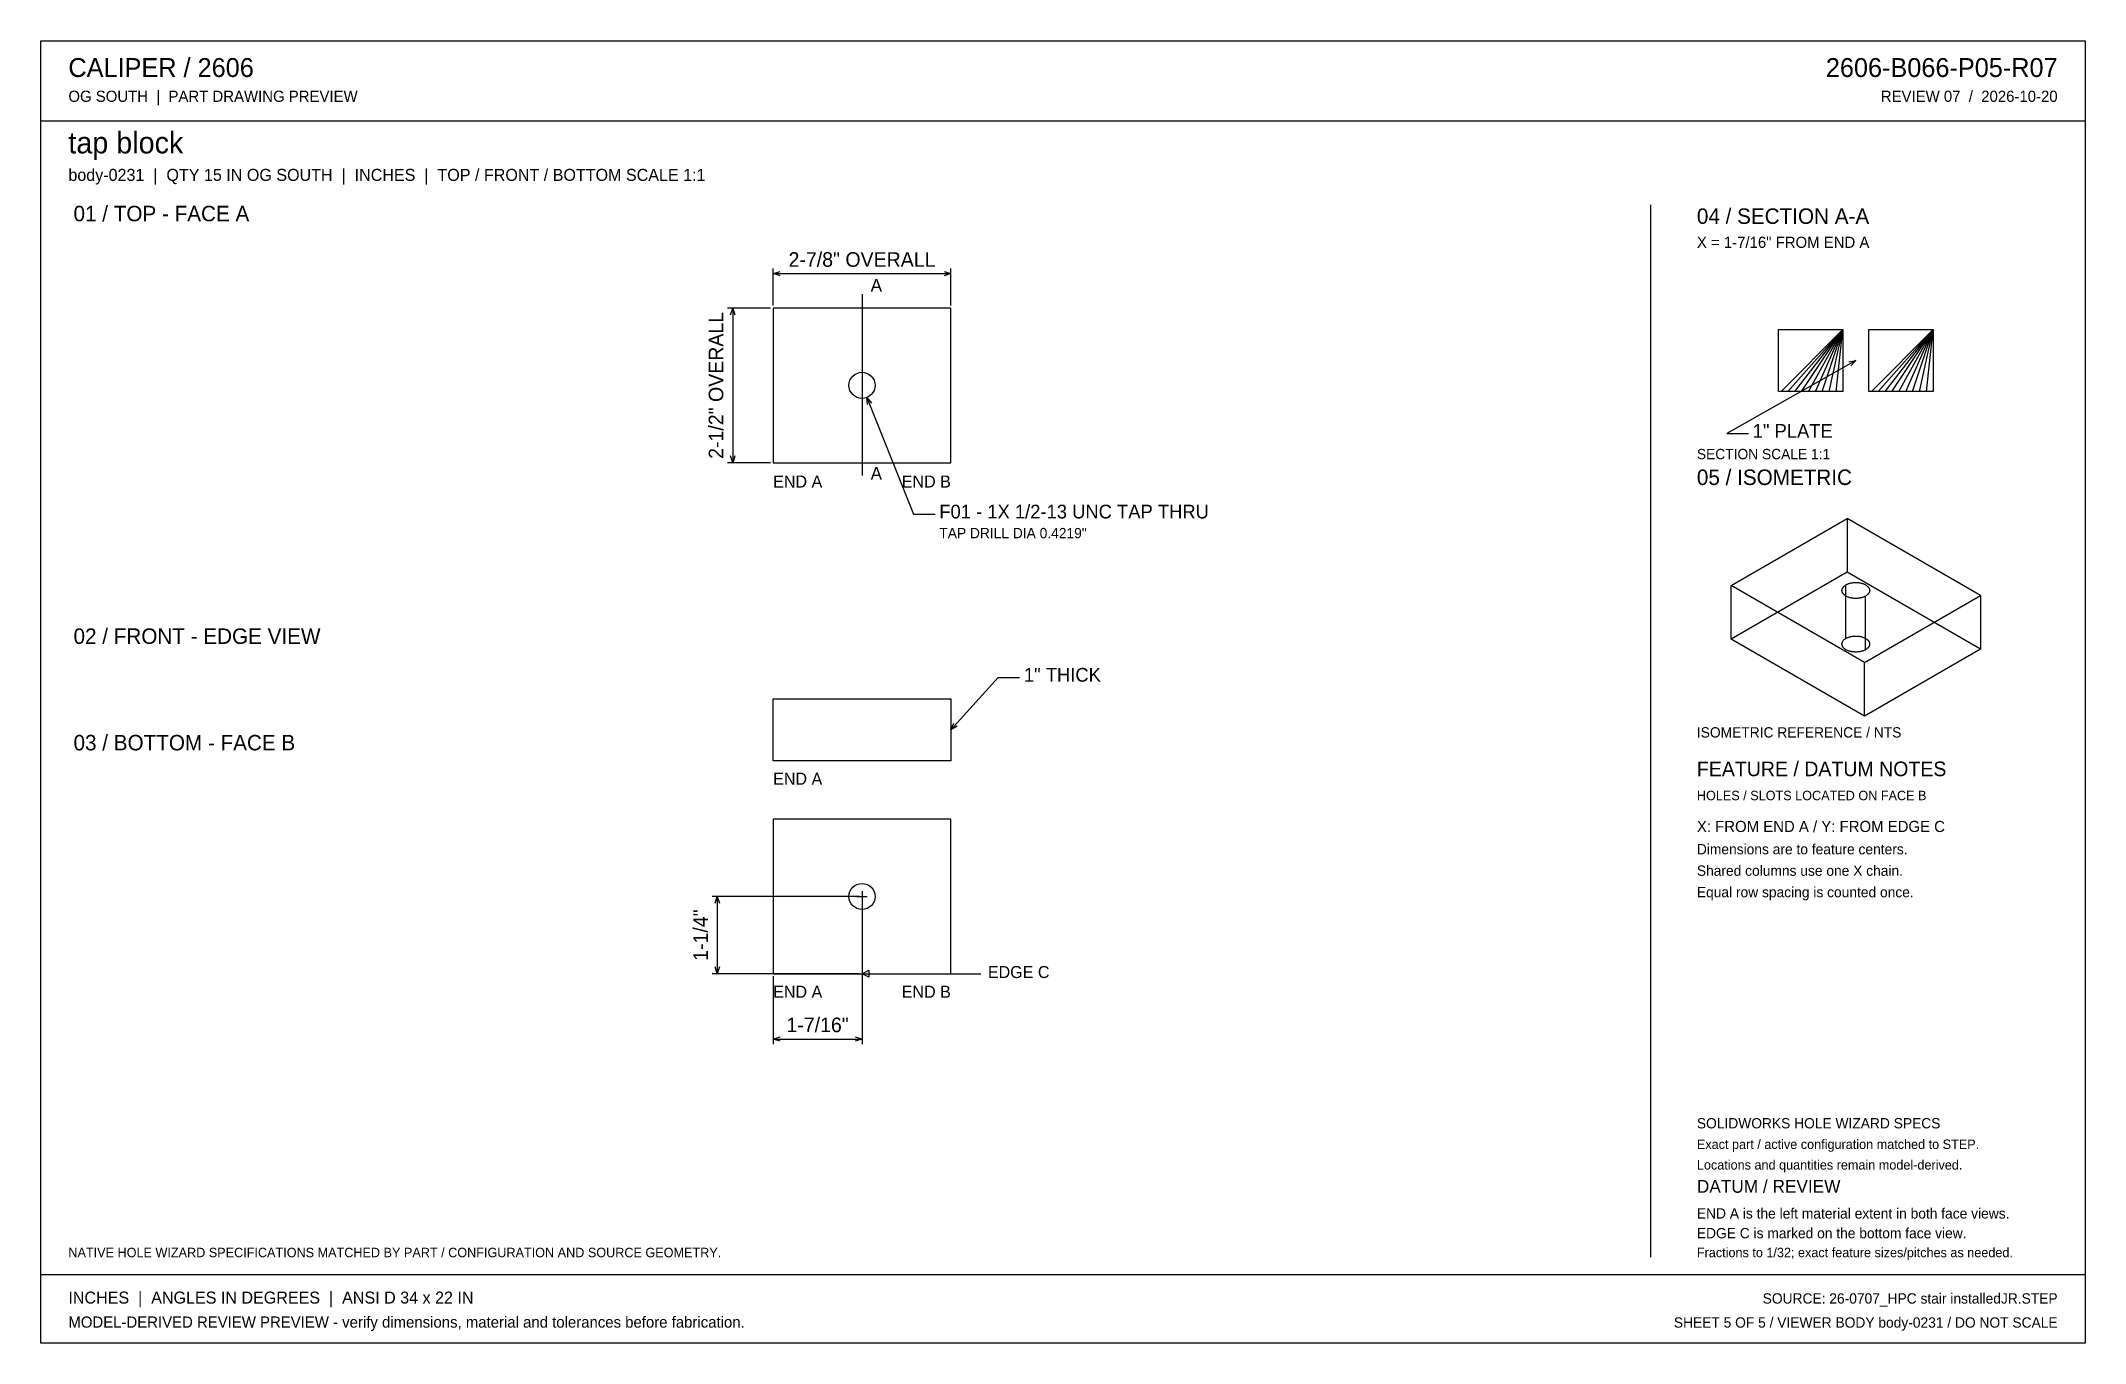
# Model space of a CAD drawing. Header units: inches. Extents: x 0.5 to 33.5, y 0.5 to 21.5.
import ezdxf
from ezdxf.enums import TextEntityAlignment as Align

# ---------------------------------------------------------------- set-up
doc = ezdxf.new("R2010")
doc.units = ezdxf.units.IN
doc.header["$MEASUREMENT"] = 0

msp = doc.modelspace()

# ---------------------------------------------------------------- linework, layer by layer
at = {"layer": 'ANNOTATION'}
for p, q in [((12.313, 17.25), (12.313, 17.847)), ((12.313, 17.764), (12.424, 17.799)), ((12.313, 17.764), (15.187, 17.764)), ((12.424, 17.729), (12.313, 17.764)), ((15.076, 17.799), (15.187, 17.764)), ((15.187, 17.764), (15.076, 17.729)), ((15.187, 17.25), (15.187, 17.847)), ((12.271, 17.208), (11.576, 17.208)), ((11.625, 17.097), (11.66, 17.208)), ((11.66, 17.208), (11.66, 14.708)), ((11.66, 17.208), (11.694, 17.097)), ((13.75, 17.431), (13.75, 14.5)), ((29.819, 16.361), (27.736, 15.181)), ((29.706, 16.337), (29.819, 16.361)), ((29.819, 16.361), (29.74, 16.276)), ((13.828, 15.762), (14.583, 13.875)), ((13.837, 15.646), (13.828, 15.762)), ((13.828, 15.762), (13.902, 15.672)), ((27.736, 15.181), (28.083, 15.181)), ((12.271, 14.708), (11.576, 14.708)), ((11.66, 14.708), (11.625, 14.819)), ((11.694, 14.819), (11.66, 14.708)), ((14.583, 13.875), (14.931, 13.875)), ((15.187, 10.389), (15.951, 11.236)), ((15.951, 11.236), (16.299, 11.236)), ((15.187, 10.389), (15.236, 10.495)), ((15.288, 10.448), (15.187, 10.389)), ((13.708, 7.694), (11.326, 7.694)), ((11.375, 7.583), (11.41, 7.694)), ((11.41, 7.694), (11.41, 6.444)), ((11.41, 7.694), (11.444, 7.583)), ((13.667, 7.694), (13.833, 7.694)), ((13.75, 7.778), (13.75, 7.611)), ((13.75, 7.653), (13.75, 5.306)), ((13.708, 6.444), (11.326, 6.444)), ((11.41, 6.444), (11.375, 6.556)), ((11.444, 6.556), (11.41, 6.444)), ((12.313, 6.403), (12.313, 5.306)), ((13.75, 6.444), (13.861, 6.5)), ((13.75, 6.444), (15.674, 6.444)), ((13.861, 6.389), (13.75, 6.444)), ((13.861, 6.5), (13.861, 6.389)), ((12.313, 5.389), (12.424, 5.424)), ((12.313, 5.389), (13.75, 5.389)), ((12.424, 5.354), (12.313, 5.389)), ((13.639, 5.424), (13.75, 5.389)), ((13.75, 5.389), (13.639, 5.354))]:
    msp.add_line(p, q, dxfattribs=at)
at = {"layer": 'OUTLINE'}
for p, q in [((0.472, 21.528), (33.528, 21.528)), ((0.472, 0.472), (0.472, 21.528)), ((33.528, 21.528), (33.528, 0.472)), ((0.472, 20.236), (33.528, 20.236)), ((26.5, 18.875), (26.5, 1.861)), ((12.313, 17.208), (12.313, 14.708)), ((15.187, 17.208), (12.313, 17.208)), ((15.187, 14.708), (15.187, 17.208)), ((28.569, 16.861), (29.608, 16.861)), ((28.569, 15.861), (28.569, 16.861)), ((28.611, 15.861), (29.608, 16.861)), ((28.722, 15.861), (29.608, 16.861)), ((28.833, 15.861), (29.608, 16.861)), ((28.944, 15.861), (29.608, 16.861)), ((29.056, 15.861), (29.608, 16.861)), ((29.167, 15.861), (29.608, 16.861)), ((29.278, 15.861), (29.608, 16.861)), ((29.389, 15.861), (29.608, 16.861)), ((29.5, 15.861), (29.608, 16.861)), ((29.608, 16.861), (29.608, 15.861)), ((30.03, 16.861), (31.069, 16.861)), ((30.03, 15.861), (30.03, 16.861)), ((30.072, 15.861), (31.069, 16.861)), ((30.183, 15.861), (31.069, 16.861)), ((30.294, 15.861), (31.069, 16.861)), ((30.405, 15.861), (31.069, 16.861)), ((30.517, 15.861), (31.069, 16.861)), ((30.628, 15.861), (31.069, 16.861)), ((30.739, 15.861), (31.069, 16.861)), ((30.85, 15.861), (31.069, 16.861)), ((30.961, 15.861), (31.069, 16.861)), ((31.069, 16.861), (31.069, 15.861)), ((29.608, 15.861), (28.569, 15.861)), ((31.069, 15.861), (30.03, 15.861)), ((12.313, 14.708), (15.187, 14.708)), ((27.803, 12.723), (29.679, 13.806)), ((29.679, 13.806), (29.679, 12.939)), ((31.836, 12.56), (29.679, 13.806)), ((29.679, 12.939), (27.803, 11.856)), ((31.836, 11.694), (29.679, 12.939)), ((29.96, 11.477), (27.803, 12.723)), ((27.803, 11.856), (27.803, 12.723)), ((29.596, 12.648), (29.597, 12.654)), ((29.596, 12.641), (29.596, 12.648)), ((29.596, 12.635), (29.596, 12.641)), ((29.597, 12.629), (29.596, 12.635)), ((29.597, 12.654), (29.598, 12.66)), ((29.598, 12.623), (29.597, 12.629)), ((29.598, 12.66), (29.6, 12.667)), ((29.6, 12.616), (29.598, 12.623)), ((29.6, 12.667), (29.602, 12.673)), ((29.602, 12.61), (29.6, 12.616)), ((29.602, 12.673), (29.605, 12.679)), ((29.605, 12.604), (29.602, 12.61)), ((29.605, 12.679), (29.609, 12.685)), ((29.609, 12.598), (29.605, 12.604)), ((29.609, 12.685), (29.613, 12.691)), ((29.613, 12.592), (29.609, 12.598)), ((29.613, 12.691), (29.617, 12.697)), ((29.617, 12.586), (29.613, 12.592)), ((29.617, 12.697), (29.622, 12.702)), ((29.622, 12.581), (29.617, 12.586)), ((29.622, 12.702), (29.627, 12.708)), ((29.627, 12.575), (29.622, 12.581)), ((29.627, 12.708), (29.633, 12.713)), ((29.633, 12.57), (29.627, 12.575)), ((29.633, 12.713), (29.64, 12.718)), ((29.64, 12.565), (29.633, 12.57)), ((29.64, 12.718), (29.646, 12.723)), ((29.646, 12.56), (29.64, 12.565)), ((29.646, 12.723), (29.654, 12.728)), ((29.654, 12.728), (29.661, 12.733)), ((29.661, 12.733), (29.669, 12.737)), ((29.661, 11.867), (29.661, 12.733)), ((29.669, 12.737), (29.677, 12.741)), ((29.677, 12.741), (29.686, 12.745)), ((29.686, 12.745), (29.695, 12.749)), ((29.695, 12.749), (29.704, 12.752)), ((29.704, 12.752), (29.714, 12.755)), ((29.714, 12.755), (29.724, 12.758)), ((29.724, 12.758), (29.734, 12.761)), ((29.734, 12.761), (29.744, 12.763)), ((29.744, 12.763), (29.754, 12.765)), ((29.754, 12.765), (29.765, 12.767)), ((29.765, 12.767), (29.776, 12.768)), ((29.776, 12.768), (29.787, 12.769)), ((29.787, 12.769), (29.798, 12.77)), ((29.798, 12.77), (29.808, 12.771)), ((29.808, 12.771), (29.819, 12.771)), ((29.819, 12.771), (29.83, 12.771)), ((29.83, 12.771), (29.841, 12.77)), ((29.841, 12.77), (29.852, 12.769)), ((29.852, 12.769), (29.863, 12.768)), ((29.863, 12.768), (29.874, 12.767)), ((29.874, 12.767), (29.884, 12.765)), ((29.884, 12.765), (29.895, 12.763)), ((29.895, 12.763), (29.905, 12.761)), ((29.905, 12.761), (29.915, 12.758)), ((29.915, 12.758), (29.925, 12.755)), ((29.925, 12.755), (29.935, 12.752)), ((29.935, 12.752), (29.944, 12.749)), ((29.944, 12.749), (29.953, 12.745)), ((29.953, 12.745), (29.961, 12.741)), ((29.961, 12.741), (29.97, 12.737)), ((29.97, 12.737), (29.978, 12.733)), ((29.978, 12.733), (29.985, 12.728)), ((29.985, 12.728), (29.992, 12.723)), ((29.992, 12.723), (29.999, 12.718)), ((29.999, 12.565), (29.992, 12.56)), ((29.999, 12.718), (30.006, 12.713)), ((30.006, 12.57), (29.999, 12.565)), ((30.006, 12.713), (30.011, 12.708)), ((30.011, 12.575), (30.006, 12.57)), ((30.011, 12.708), (30.017, 12.702)), ((30.017, 12.581), (30.011, 12.575)), ((30.017, 12.702), (30.022, 12.697)), ((30.022, 12.586), (30.017, 12.581)), ((30.022, 12.697), (30.026, 12.691)), ((30.026, 12.592), (30.022, 12.586)), ((30.026, 12.691), (30.03, 12.685)), ((30.03, 12.598), (30.026, 12.592)), ((30.03, 12.685), (30.034, 12.679)), ((30.034, 12.604), (30.03, 12.598)), ((30.034, 12.679), (30.037, 12.673)), ((30.037, 12.61), (30.034, 12.604)), ((30.037, 12.673), (30.039, 12.667)), ((30.039, 12.616), (30.037, 12.61)), ((30.039, 12.667), (30.041, 12.66)), ((30.041, 12.623), (30.039, 12.616)), ((30.041, 12.66), (30.042, 12.654)), ((30.042, 12.629), (30.041, 12.623)), ((30.042, 12.654), (30.043, 12.648)), ((30.043, 12.635), (30.042, 12.629)), ((30.043, 12.648), (30.043, 12.641)), ((30.043, 12.641), (30.043, 12.635)), ((29.654, 12.555), (29.646, 12.56)), ((29.661, 12.55), (29.654, 12.555)), ((29.669, 12.546), (29.661, 12.55)), ((29.677, 12.542), (29.669, 12.546)), ((29.686, 12.538), (29.677, 12.542)), ((29.695, 12.534), (29.686, 12.538)), ((29.704, 12.531), (29.695, 12.534)), ((29.714, 12.528), (29.704, 12.531)), ((29.724, 12.525), (29.714, 12.528)), ((29.734, 12.522), (29.724, 12.525)), ((29.744, 12.52), (29.734, 12.522)), ((29.754, 12.518), (29.744, 12.52)), ((29.765, 12.516), (29.754, 12.518)), ((29.776, 12.515), (29.765, 12.516)), ((29.787, 12.514), (29.776, 12.515)), ((29.798, 12.513), (29.787, 12.514)), ((29.808, 12.512), (29.798, 12.513)), ((29.819, 12.512), (29.808, 12.512)), ((29.83, 12.512), (29.819, 12.512)), ((29.841, 12.513), (29.83, 12.512)), ((29.852, 12.514), (29.841, 12.513)), ((29.863, 12.515), (29.852, 12.514)), ((29.874, 12.516), (29.863, 12.515)), ((29.884, 12.518), (29.874, 12.516)), ((29.895, 12.52), (29.884, 12.518)), ((29.905, 12.522), (29.895, 12.52)), ((29.915, 12.525), (29.905, 12.522)), ((29.925, 12.528), (29.915, 12.525)), ((29.935, 12.531), (29.925, 12.528)), ((29.944, 12.534), (29.935, 12.531)), ((29.953, 12.538), (29.944, 12.534)), ((29.961, 12.542), (29.953, 12.538)), ((29.96, 11.477), (31.836, 12.56)), ((29.97, 12.546), (29.961, 12.542)), ((29.978, 12.55), (29.97, 12.546)), ((29.985, 12.555), (29.978, 12.55)), ((29.978, 11.684), (29.978, 12.55)), ((29.992, 12.56), (29.985, 12.555)), ((31.836, 12.56), (31.836, 11.694)), ((29.754, 11.899), (29.765, 11.901)), ((29.765, 11.901), (29.776, 11.902)), ((29.776, 11.902), (29.787, 11.903)), ((29.787, 11.903), (29.798, 11.904)), ((29.798, 11.904), (29.808, 11.904)), ((29.808, 11.904), (29.819, 11.904)), ((29.819, 11.904), (29.83, 11.904)), ((29.83, 11.904), (29.841, 11.904)), ((29.841, 11.904), (29.852, 11.903)), ((29.852, 11.903), (29.863, 11.902)), ((29.863, 11.902), (29.874, 11.901)), ((29.874, 11.901), (29.884, 11.899)), ((29.96, 10.611), (27.803, 11.856)), ((29.596, 11.782), (29.597, 11.788)), ((29.596, 11.775), (29.596, 11.782)), ((29.596, 11.769), (29.596, 11.775)), ((29.597, 11.763), (29.596, 11.769)), ((29.597, 11.788), (29.598, 11.794)), ((29.598, 11.756), (29.597, 11.763)), ((29.598, 11.794), (29.6, 11.8)), ((29.6, 11.75), (29.598, 11.756)), ((29.6, 11.8), (29.602, 11.807)), ((29.602, 11.744), (29.6, 11.75)), ((29.602, 11.807), (29.605, 11.813)), ((29.605, 11.738), (29.602, 11.744)), ((29.605, 11.813), (29.609, 11.819)), ((29.609, 11.732), (29.605, 11.738)), ((29.609, 11.819), (29.613, 11.825)), ((29.613, 11.726), (29.609, 11.732)), ((29.613, 11.825), (29.617, 11.83)), ((29.617, 11.72), (29.613, 11.726)), ((29.617, 11.83), (29.622, 11.836)), ((29.622, 11.714), (29.617, 11.72)), ((29.622, 11.836), (29.627, 11.842)), ((29.627, 11.709), (29.622, 11.714)), ((29.627, 11.842), (29.633, 11.847)), ((29.633, 11.703), (29.627, 11.709)), ((29.633, 11.847), (29.64, 11.852)), ((29.64, 11.698), (29.633, 11.703)), ((29.64, 11.852), (29.646, 11.857)), ((29.646, 11.693), (29.64, 11.698)), ((29.646, 11.857), (29.654, 11.862)), ((29.654, 11.688), (29.646, 11.693)), ((29.654, 11.862), (29.661, 11.867)), ((29.661, 11.684), (29.654, 11.688)), ((29.661, 11.867), (29.669, 11.871)), ((29.669, 11.679), (29.661, 11.684)), ((29.669, 11.871), (29.677, 11.875)), ((29.677, 11.675), (29.669, 11.679)), ((29.677, 11.875), (29.686, 11.879)), ((29.686, 11.671), (29.677, 11.675)), ((29.686, 11.879), (29.695, 11.883)), ((29.695, 11.668), (29.686, 11.671)), ((29.695, 11.883), (29.704, 11.886)), ((29.704, 11.664), (29.695, 11.668)), ((29.704, 11.886), (29.714, 11.889)), ((29.714, 11.661), (29.704, 11.664)), ((29.714, 11.889), (29.724, 11.892)), ((29.724, 11.658), (29.714, 11.661)), ((29.724, 11.892), (29.734, 11.895)), ((29.734, 11.656), (29.724, 11.658)), ((29.734, 11.895), (29.744, 11.897)), ((29.744, 11.654), (29.734, 11.656)), ((29.744, 11.897), (29.754, 11.899)), ((29.754, 11.652), (29.744, 11.654)), ((29.765, 11.65), (29.754, 11.652)), ((29.776, 11.648), (29.765, 11.65)), ((29.787, 11.647), (29.776, 11.648)), ((29.798, 11.647), (29.787, 11.647)), ((29.808, 11.646), (29.798, 11.647)), ((29.819, 11.646), (29.808, 11.646)), ((29.83, 11.646), (29.819, 11.646)), ((29.841, 11.647), (29.83, 11.646)), ((29.852, 11.647), (29.841, 11.647)), ((29.863, 11.648), (29.852, 11.647)), ((29.874, 11.65), (29.863, 11.648)), ((29.884, 11.652), (29.874, 11.65)), ((29.884, 11.899), (29.895, 11.897)), ((29.895, 11.654), (29.884, 11.652)), ((29.895, 11.897), (29.905, 11.895)), ((29.905, 11.656), (29.895, 11.654)), ((29.905, 11.895), (29.915, 11.892)), ((29.915, 11.658), (29.905, 11.656)), ((29.915, 11.892), (29.925, 11.889)), ((29.925, 11.661), (29.915, 11.658)), ((29.925, 11.889), (29.935, 11.886)), ((29.935, 11.664), (29.925, 11.661)), ((29.935, 11.886), (29.944, 11.883)), ((29.944, 11.668), (29.935, 11.664)), ((29.944, 11.883), (29.953, 11.879)), ((29.953, 11.671), (29.944, 11.668)), ((29.953, 11.879), (29.961, 11.875)), ((29.961, 11.675), (29.953, 11.671)), ((31.836, 11.694), (29.96, 10.611)), ((29.961, 11.875), (29.97, 11.871)), ((29.97, 11.679), (29.961, 11.675)), ((29.97, 11.871), (29.978, 11.867)), ((29.978, 11.684), (29.97, 11.679)), ((29.978, 11.867), (29.985, 11.862)), ((29.985, 11.688), (29.978, 11.684)), ((29.985, 11.862), (29.992, 11.857)), ((29.992, 11.693), (29.985, 11.688)), ((29.992, 11.857), (29.999, 11.852)), ((29.999, 11.698), (29.992, 11.693)), ((29.999, 11.852), (30.006, 11.847)), ((30.006, 11.703), (29.999, 11.698)), ((30.006, 11.847), (30.011, 11.842)), ((30.011, 11.709), (30.006, 11.703)), ((30.011, 11.842), (30.017, 11.836)), ((30.017, 11.714), (30.011, 11.709)), ((30.017, 11.836), (30.022, 11.83)), ((30.022, 11.72), (30.017, 11.714)), ((30.022, 11.83), (30.026, 11.825)), ((30.026, 11.726), (30.022, 11.72)), ((30.026, 11.825), (30.03, 11.819)), ((30.03, 11.732), (30.026, 11.726)), ((30.03, 11.819), (30.034, 11.813)), ((30.034, 11.738), (30.03, 11.732)), ((30.034, 11.813), (30.037, 11.807)), ((30.037, 11.744), (30.034, 11.738)), ((30.037, 11.807), (30.039, 11.8)), ((30.039, 11.75), (30.037, 11.744)), ((30.039, 11.8), (30.041, 11.794)), ((30.041, 11.756), (30.039, 11.75)), ((30.041, 11.794), (30.042, 11.788)), ((30.042, 11.763), (30.041, 11.756)), ((30.042, 11.788), (30.043, 11.782)), ((30.043, 11.769), (30.042, 11.763)), ((30.043, 11.782), (30.043, 11.775)), ((30.043, 11.775), (30.043, 11.769)), ((29.96, 10.611), (29.96, 11.477)), ((12.313, 10.889), (15.187, 10.889)), ((12.313, 9.889), (12.313, 10.889)), ((15.187, 10.889), (15.187, 9.889)), ((15.187, 9.889), (12.313, 9.889)), ((12.313, 8.944), (12.313, 6.444)), ((15.187, 8.944), (12.313, 8.944)), ((15.187, 6.444), (15.187, 8.944)), ((12.313, 6.444), (15.187, 6.444)), ((0.472, 1.583), (33.528, 1.583)), ((33.528, 0.472), (0.472, 0.472))]:
    msp.add_line(p, q, dxfattribs=at)
for centre in [(13.75, 15.958), (13.75, 7.694)]:
    msp.add_circle(centre, 0.211, dxfattribs=at)

# ---------------------------------------------------------------- texts
at = {"layer": 'ANNOTATION'}
for s, height, p in [('CALIPER / 2606', 0.30556, (0.917, 20.944)), ('OG SOUTH  |  PART DRAWING PREVIEW', 0.18056, (0.917, 20.542)), ('tap block', 0.3472, (0.917, 19.708)), ('body-0231  |  QTY 15 IN OG SOUTH  |  INCHES  |  TOP / FRONT / BOTTOM SCALE 1:1', 0.19444, (0.917, 19.264)), ('01 / TOP - FACE A', 0.25, (1, 18.611)), ('04 / SECTION A-A', 0.25, (27.25, 18.569)), ('X = 1-7/16" FROM END A', 0.18056, (27.25, 18.181)), ('A', 0.208, (13.889, 17.472)), ('1" PLATE', 0.2222, (28.153, 15.111)), ('SECTION SCALE 1:1', 0.16667, (27.25, 14.764)), ('A', 0.208, (13.889, 14.431)), ('05 / ISOMETRIC', 0.25, (27.25, 14.347)), ('END A', 0.1944, (12.313, 14.306)), ('F01 - 1X 1/2-13 UNC TAP THRU', 0.22222, (15, 13.806)), ('TAP DRILL DIA 0.4219"', 0.16667, (15, 13.486)), ('02 / FRONT - EDGE VIEW', 0.25, (1, 11.778)), ('1" THICK', 0.2222, (16.368, 11.167)), ('03 / BOTTOM - FACE B', 0.25, (1, 10.056)), ('ISOMETRIC REFERENCE / NTS', 0.16667, (27.25, 10.264)), ('END A', 0.1944, (12.313, 9.5)), ('FEATURE / DATUM NOTES', 0.23611, (27.25, 9.639)), ('HOLES / SLOTS LOCATED ON FACE B', 0.15278, (27.25, 9.25)), ('X: FROM END A / Y: FROM EDGE C', 0.18056, (27.25, 8.736)), ('Dimensions are to feature centers.', 0.16667, (27.25, 8.375)), ('Shared columns use one X chain.', 0.16667, (27.25, 8.028)), ('Equal row spacing is counted once.', 0.16667, (27.25, 7.681)), ('EDGE C', 0.1944, (15.785, 6.375)), ('END A', 0.1944, (12.313, 6.056)), ('SOLIDWORKS HOLE WIZARD SPECS', 0.16667, (27.25, 3.944)), ('Exact part / active configuration matched to STEP.', 0.15278, (27.25, 3.611)), ('Locations and quantities remain model-derived.', 0.15278, (27.25, 3.278)), ('DATUM / REVIEW', 0.20833, (27.25, 2.903)), ('END A is the left material extent in both face views.', 0.16667, (27.25, 2.486)), ('EDGE C is marked on the bottom face view.', 0.16667, (27.25, 2.167)), ('NATIVE HOLE WIZARD SPECIFICATIONS MATCHED BY PART / CONFIGURATION AND SOURCE GEOMETRY.', 0.15278, (0.917, 1.861)), ('Fractions to 1/32; exact feature sizes/pitches as needed.', 0.15278, (27.25, 1.861)), ('INCHES  |  ANGLES IN DEGREES  |  ANSI D 34 x 22 IN', 0.19444, (0.917, 1.111)), ('MODEL-DERIVED REVIEW PREVIEW - verify dimensions, material and tolerances before fabrication.', 0.18056, (0.917, 0.722))]:
    msp.add_text(s, height=height, dxfattribs=at).set_placement(p)
for s, height, p in [('2606-B066-P05-R07', 0.30556, (33.083, 20.944)), ('REVIEW 07  /  2026-10-20', 0.18056, (33.083, 20.542)), ('END B', 0.1944, (15.187, 14.306)), ('END B', 0.1944, (15.187, 6.056)), ('SOURCE: 26-0707_HPC stair installedJR.STEP', 0.16667, (33.083, 1.111)), ('SHEET 5 OF 5 / VIEWER BODY body-0231 / DO NOT SCALE', 0.16667, (33.083, 0.722))]:
    msp.add_text(s, height=height, dxfattribs=at).set_placement(p, align=Align.RIGHT)
for s, height, p in [('2-7/8" OVERALL', 0.23611, (13.75, 17.875)), ('1-7/16"', 0.2361, (13.031, 5.5))]:
    msp.add_text(s, height=height, dxfattribs=at).set_placement(p, align=Align.CENTER)
for s, height, p in [('2-1/2" OVERALL', 0.23611, (11.507, 15.958)), ('1-1/4"', 0.2361, (11.257, 7.069))]:
    msp.add_text(s, height=height, rotation=90, dxfattribs=at).set_placement(p, align=Align.CENTER)

doc.saveas('drawing.dxf')
